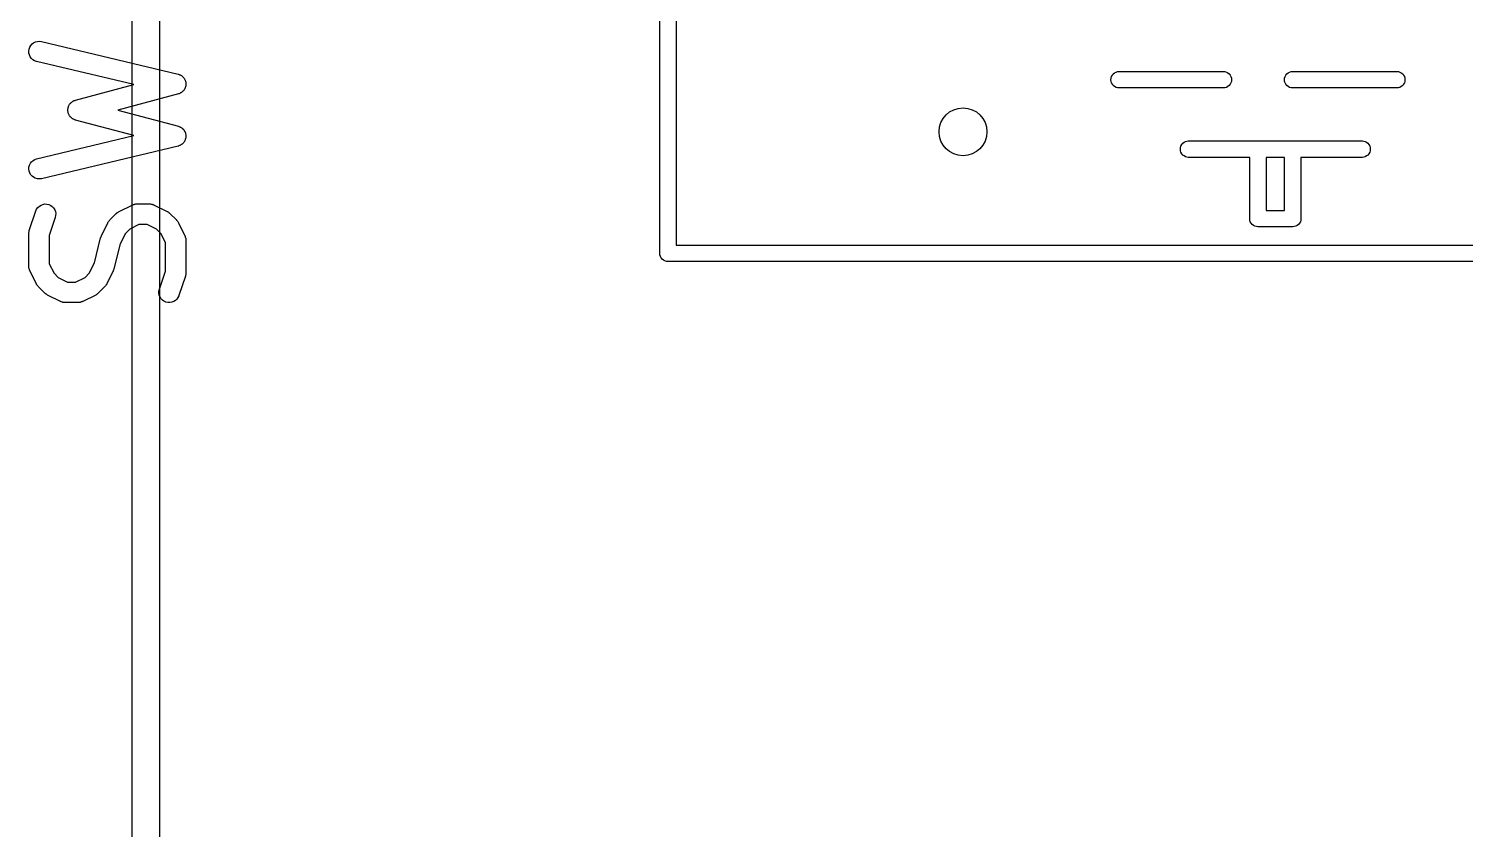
# Model space of a CAD drawing. Extents: x 17 to 176, y -177 to -9.
# Drawn here: x 157.76 to 168.28, y -111.91 to -106.05 of the extents above; entities that cross this region are included whole.
import ezdxf

# ---------------------------------------------------------------- set-up
doc = ezdxf.new("R2010")
doc.units = 0
doc.layers.add('BLACK', color=7, linetype='CONTINUOUS')

msp = doc.modelspace()

# ---------------------------------------------------------------- linework, layer by layer
at = {"layer": 'BLACK', "linetype": 'CONTINUOUS'}
for p, q in [((158.523, -145.291), (158.523, -53.716)), ((158.723, -53.7107), (158.723, -145.298)), ((162.384, -107.691), (162.384, -99.315)), ((162.504, -99.372), (162.504, -107.634)), ((157.768, -106.2), (157.772, -106.186)), ((157.772, -106.186), (157.78, -106.173)), ((157.78, -106.173), (157.79, -106.162)), ((157.79, -106.162), (157.801, -106.154)), ((157.801, -106.154), (157.814, -106.147)), ((157.814, -106.147), (157.829, -106.144)), ((157.829, -106.144), (157.843, -106.143)), ((157.843, -106.143), (157.858, -106.145)), ((157.858, -106.145), (158.858, -106.383)), ((157.765, -106.214), (157.768, -106.2)), ((157.766, -106.229), (157.765, -106.214)), ((157.77, -106.243), (157.766, -106.229)), ((157.776, -106.256), (157.77, -106.243)), ((157.785, -106.268), (157.776, -106.256)), ((157.796, -106.278), (157.785, -106.268)), ((157.808, -106.285), (157.796, -106.278)), ((157.822, -106.29), (157.808, -106.285)), ((157.823, -106.291), (157.822, -106.29)), ((158.534, -106.46), (157.823, -106.291)), ((158.858, -106.383), (158.859, -106.383)), ((158.859, -106.383), (158.862, -106.384)), ((158.862, -106.384), (158.865, -106.385)), ((158.865, -106.385), (158.869, -106.387)), ((158.869, -106.387), (158.873, -106.388)), ((158.873, -106.388), (158.875, -106.39)), ((158.875, -106.39), (158.879, -106.391)), ((158.879, -106.391), (158.882, -106.393)), ((158.882, -106.393), (158.885, -106.395)), ((158.885, -106.395), (158.888, -106.398)), ((158.888, -106.398), (158.89, -106.4)), ((158.89, -106.4), (158.893, -106.403)), ((158.893, -106.403), (158.896, -106.405)), ((165.687, -106.412), (165.69, -106.401)), ((165.69, -106.401), (165.696, -106.391)), ((165.696, -106.391), (165.703, -106.381)), ((165.703, -106.381), (165.713, -106.374)), ((165.713, -106.374), (165.723, -106.368)), ((165.723, -106.368), (165.734, -106.365)), ((165.734, -106.365), (165.743, -106.364)), ((165.743, -106.364), (166.511, -106.364)), ((166.511, -106.364), (166.52, -106.365)), ((166.52, -106.365), (166.531, -106.368)), ((166.531, -106.368), (166.541, -106.374)), ((166.541, -106.374), (166.551, -106.381)), ((166.551, -106.381), (166.558, -106.391)), ((166.558, -106.391), (166.564, -106.401)), ((166.564, -106.401), (166.567, -106.412)), ((166.957, -106.412), (166.96, -106.401)), ((166.96, -106.401), (166.966, -106.391)), ((166.966, -106.391), (166.973, -106.381)), ((166.973, -106.381), (166.983, -106.374)), ((166.983, -106.374), (166.993, -106.368)), ((166.993, -106.368), (167.004, -106.365)), ((167.004, -106.365), (167.013, -106.364)), ((167.013, -106.364), (167.781, -106.364)), ((167.781, -106.364), (167.79, -106.365)), ((167.79, -106.365), (167.801, -106.368)), ((167.801, -106.368), (167.811, -106.374)), ((167.811, -106.374), (167.821, -106.381)), ((167.821, -106.381), (167.828, -106.391)), ((167.828, -106.391), (167.834, -106.401)), ((167.834, -106.401), (167.837, -106.412)), ((158.107, -106.574), (158.534, -106.46)), ((158.894, -106.508), (158.891, -106.511)), ((158.897, -106.505), (158.894, -106.508)), ((158.896, -106.405), (158.898, -106.408)), ((158.899, -106.503), (158.897, -106.505)), ((158.898, -106.408), (158.9, -106.411)), ((158.901, -106.5), (158.899, -106.503)), ((158.9, -106.411), (158.902, -106.414)), ((158.903, -106.497), (158.901, -106.5)), ((158.902, -106.414), (158.905, -106.417)), ((158.905, -106.494), (158.903, -106.497)), ((158.905, -106.417), (158.906, -106.42)), ((158.907, -106.49), (158.905, -106.494)), ((158.906, -106.42), (158.908, -106.423)), ((158.908, -106.487), (158.907, -106.49)), ((158.908, -106.423), (158.909, -106.427)), ((158.91, -106.484), (158.908, -106.487)), ((158.909, -106.427), (158.911, -106.43)), ((158.911, -106.48), (158.91, -106.484)), ((158.911, -106.43), (158.912, -106.434)), ((158.912, -106.477), (158.911, -106.48)), ((158.912, -106.434), (158.913, -106.437)), ((158.913, -106.474), (158.912, -106.477)), ((158.913, -106.437), (158.914, -106.441)), ((158.914, -106.47), (158.913, -106.474)), ((158.914, -106.441), (158.915, -106.444)), ((158.915, -106.466), (158.914, -106.47)), ((158.915, -106.444), (158.915, -106.448)), ((158.915, -106.448), (158.915, -106.451)), ((158.915, -106.451), (158.915, -106.455)), ((158.915, -106.455), (158.915, -106.459)), ((158.915, -106.459), (158.915, -106.463)), ((158.915, -106.463), (158.915, -106.466)), ((165.686, -106.424), (165.687, -106.412)), ((165.687, -106.436), (165.686, -106.424)), ((165.69, -106.447), (165.687, -106.436)), ((165.696, -106.457), (165.69, -106.447)), ((165.703, -106.467), (165.696, -106.457)), ((165.713, -106.474), (165.703, -106.467)), ((165.723, -106.48), (165.713, -106.474)), ((165.734, -106.483), (165.723, -106.48)), ((165.743, -106.484), (165.734, -106.483)), ((166.511, -106.484), (165.743, -106.484)), ((166.52, -106.483), (166.511, -106.484)), ((166.531, -106.48), (166.52, -106.483)), ((166.541, -106.474), (166.531, -106.48)), ((166.551, -106.467), (166.541, -106.474)), ((166.558, -106.457), (166.551, -106.467)), ((166.564, -106.447), (166.558, -106.457)), ((166.567, -106.436), (166.564, -106.447)), ((166.567, -106.412), (166.568, -106.424)), ((166.568, -106.424), (166.567, -106.436)), ((166.956, -106.424), (166.957, -106.412)), ((166.957, -106.436), (166.956, -106.424)), ((166.96, -106.447), (166.957, -106.436)), ((166.966, -106.457), (166.96, -106.447)), ((166.973, -106.467), (166.966, -106.457)), ((166.983, -106.474), (166.973, -106.467)), ((166.993, -106.48), (166.983, -106.474)), ((167.004, -106.483), (166.993, -106.48)), ((167.013, -106.484), (167.004, -106.483)), ((167.781, -106.484), (167.013, -106.484)), ((167.79, -106.483), (167.781, -106.484)), ((167.801, -106.48), (167.79, -106.483)), ((167.811, -106.474), (167.801, -106.48)), ((167.821, -106.467), (167.811, -106.474)), ((167.828, -106.457), (167.821, -106.467)), ((167.834, -106.447), (167.828, -106.457)), ((167.837, -106.436), (167.834, -106.447)), ((167.837, -106.412), (167.838, -106.424)), ((167.838, -106.424), (167.837, -106.436)), ((158.057, -106.617), (158.059, -106.613)), ((158.059, -106.613), (158.06, -106.611)), ((158.06, -106.611), (158.061, -106.608)), ((158.061, -106.608), (158.064, -106.604)), ((158.064, -106.604), (158.067, -106.6)), ((158.067, -106.6), (158.068, -106.599)), ((158.068, -106.599), (158.07, -106.597)), ((158.07, -106.597), (158.073, -106.593)), ((158.073, -106.593), (158.077, -106.59)), ((158.077, -106.59), (158.079, -106.588)), ((158.079, -106.588), (158.081, -106.587)), ((158.081, -106.587), (158.085, -106.584)), ((158.085, -106.584), (158.089, -106.581)), ((158.089, -106.581), (158.091, -106.58)), ((158.091, -106.58), (158.093, -106.579)), ((158.093, -106.579), (158.098, -106.577)), ((158.098, -106.577), (158.102, -106.575)), ((158.102, -106.575), (158.104, -106.575)), ((158.104, -106.575), (158.107, -106.574)), ((158.86, -106.528), (158.417, -106.646)), ((158.863, -106.527), (158.86, -106.528)), ((158.866, -106.526), (158.863, -106.527)), ((158.87, -106.524), (158.866, -106.526)), ((158.873, -106.523), (158.87, -106.524)), ((158.876, -106.521), (158.873, -106.523)), ((158.879, -106.52), (158.876, -106.521)), ((158.883, -106.517), (158.879, -106.52)), ((158.886, -106.515), (158.883, -106.517)), ((158.888, -106.513), (158.886, -106.515)), ((158.891, -106.511), (158.888, -106.513)), ((158.051, -106.641), (158.052, -106.638)), ((158.051, -106.646), (158.051, -106.641)), ((158.051, -106.651), (158.051, -106.646)), ((158.052, -106.653), (158.051, -106.651)), ((158.052, -106.636), (158.053, -106.631)), ((158.052, -106.638), (158.052, -106.636)), ((158.052, -106.655), (158.052, -106.653)), ((158.053, -106.66), (158.052, -106.655)), ((158.053, -106.631), (158.054, -106.626)), ((158.053, -106.665), (158.053, -106.66)), ((158.054, -106.667), (158.053, -106.665)), ((158.054, -106.626), (158.055, -106.624)), ((158.055, -106.67), (158.054, -106.667)), ((158.055, -106.622), (158.057, -106.617)), ((158.055, -106.624), (158.055, -106.622)), ((158.057, -106.674), (158.055, -106.67)), ((158.059, -106.679), (158.057, -106.674)), ((158.06, -106.681), (158.059, -106.679)), ((158.061, -106.683), (158.06, -106.681)), ((158.064, -106.687), (158.061, -106.683)), ((158.066, -106.691), (158.064, -106.687)), ((158.068, -106.693), (158.066, -106.691)), ((158.069, -106.695), (158.068, -106.693)), ((158.073, -106.698), (158.069, -106.695)), ((158.076, -106.702), (158.073, -106.698)), ((158.078, -106.703), (158.076, -106.702)), ((158.08, -106.705), (158.078, -106.703)), ((158.084, -106.708), (158.08, -106.705)), ((158.088, -106.711), (158.084, -106.708)), ((158.09, -106.712), (158.088, -106.711)), ((158.092, -106.713), (158.09, -106.712)), ((158.097, -106.715), (158.092, -106.713)), ((158.101, -106.717), (158.097, -106.715)), ((158.103, -106.717), (158.101, -106.717)), ((158.106, -106.718), (158.103, -106.717)), ((158.107, -106.719), (158.106, -106.718)), ((158.417, -106.646), (158.86, -106.764)), ((158.534, -106.833), (158.107, -106.719)), ((158.86, -106.764), (158.861, -106.764)), ((158.861, -106.764), (158.864, -106.766)), ((158.864, -106.766), (158.867, -106.767)), ((158.867, -106.767), (158.871, -106.768)), ((158.871, -106.768), (158.874, -106.77)), ((158.874, -106.77), (158.877, -106.772)), ((158.877, -106.772), (158.88, -106.773)), ((158.88, -106.773), (158.883, -106.776)), ((158.883, -106.776), (158.887, -106.778)), ((158.887, -106.778), (158.889, -106.78)), ((158.889, -106.78), (158.892, -106.782)), ((158.892, -106.782), (158.894, -106.785)), ((158.894, -106.785), (158.897, -106.788)), ((158.897, -106.788), (158.899, -106.791)), ((158.899, -106.791), (158.902, -106.793)), ((158.902, -106.793), (158.903, -106.797)), ((158.903, -106.797), (158.906, -106.8)), ((158.906, -106.8), (158.907, -106.803)), ((158.907, -106.803), (158.909, -106.806)), ((158.909, -106.806), (158.91, -106.81)), ((158.91, -106.81), (158.912, -106.813)), ((158.912, -106.813), (158.912, -106.817)), ((158.912, -106.817), (158.913, -106.82)), ((158.913, -106.82), (158.914, -106.824)), ((157.823, -107.002), (158.534, -106.833)), ((158.858, -106.91), (157.858, -107.148)), ((158.861, -106.909), (158.858, -106.91)), ((158.864, -106.908), (158.861, -106.909)), ((158.868, -106.906), (158.864, -106.908)), ((158.872, -106.905), (158.868, -106.906)), ((158.875, -106.903), (158.872, -106.905)), ((158.878, -106.902), (158.875, -106.903)), ((158.881, -106.899), (158.878, -106.902)), ((158.884, -106.898), (158.881, -106.899)), ((158.887, -106.895), (158.884, -106.898)), ((158.89, -106.893), (158.887, -106.895)), ((158.892, -106.89), (158.89, -106.893)), ((158.895, -106.888), (158.892, -106.89)), ((158.897, -106.885), (158.895, -106.888)), ((158.9, -106.883), (158.897, -106.885)), ((158.902, -106.879), (158.9, -106.883)), ((158.904, -106.876), (158.902, -106.879)), ((158.906, -106.873), (158.904, -106.876)), ((158.907, -106.87), (158.906, -106.873)), ((158.909, -106.867), (158.907, -106.87)), ((158.911, -106.863), (158.909, -106.867)), ((158.913, -106.856), (158.911, -106.86)), ((158.911, -106.86), (158.911, -106.863)), ((158.914, -106.849), (158.913, -106.853)), ((158.913, -106.853), (158.913, -106.856)), ((158.914, -106.824), (158.915, -106.827)), ((158.915, -106.845), (158.914, -106.849)), ((158.915, -106.827), (158.915, -106.831)), ((158.915, -106.831), (158.915, -106.834)), ((158.915, -106.834), (158.915, -106.838)), ((158.915, -106.838), (158.915, -106.842)), ((158.915, -106.842), (158.915, -106.845)), ((166.194, -106.932), (166.195, -106.92)), ((166.195, -106.92), (166.198, -106.909)), ((166.198, -106.909), (166.204, -106.899)), ((166.204, -106.899), (166.211, -106.889)), ((166.211, -106.889), (166.221, -106.882)), ((166.221, -106.882), (166.231, -106.876)), ((166.231, -106.876), (166.242, -106.873)), ((166.242, -106.873), (166.251, -106.872)), ((166.251, -106.872), (166.759, -106.872)), ((166.759, -106.872), (166.762, -106.872)), ((166.762, -106.872), (166.765, -106.872)), ((166.765, -106.872), (167.013, -106.872)), ((167.013, -106.872), (167.016, -106.872)), ((167.016, -106.872), (167.019, -106.872)), ((167.019, -106.872), (167.527, -106.872)), ((167.527, -106.872), (167.536, -106.873)), ((167.536, -106.873), (167.547, -106.876)), ((167.547, -106.876), (167.557, -106.882)), ((167.557, -106.882), (167.567, -106.889)), ((167.567, -106.889), (167.574, -106.899)), ((167.574, -106.899), (167.58, -106.909)), ((167.58, -106.909), (167.583, -106.92)), ((167.583, -106.92), (167.584, -106.932)), ((157.777, -107.035), (157.786, -107.024)), ((157.786, -107.024), (157.797, -107.014)), ((157.797, -107.014), (157.809, -107.007)), ((157.809, -107.007), (157.823, -107.002)), ((166.195, -106.944), (166.194, -106.932)), ((166.198, -106.955), (166.195, -106.944)), ((166.204, -106.965), (166.198, -106.955)), ((166.211, -106.975), (166.204, -106.965)), ((166.221, -106.982), (166.211, -106.975)), ((166.231, -106.988), (166.221, -106.982)), ((166.242, -106.991), (166.231, -106.988)), ((166.251, -106.992), (166.242, -106.991)), ((166.702, -106.992), (166.251, -106.992)), ((166.702, -107.437), (166.702, -106.992)), ((166.822, -106.992), (166.822, -107.38)), ((166.956, -106.992), (166.822, -106.992)), ((166.956, -107.38), (166.956, -106.992)), ((167.527, -106.992), (167.076, -106.992)), ((167.076, -106.992), (167.076, -107.437)), ((167.536, -106.991), (167.527, -106.992)), ((167.547, -106.988), (167.536, -106.991)), ((167.557, -106.982), (167.547, -106.988)), ((167.567, -106.975), (167.557, -106.982)), ((167.574, -106.965), (167.567, -106.975)), ((167.58, -106.955), (167.574, -106.965)), ((167.583, -106.944), (167.58, -106.955)), ((167.584, -106.932), (167.583, -106.944)), ((157.765, -107.077), (157.766, -107.063)), ((157.767, -107.092), (157.765, -107.077)), ((157.766, -107.063), (157.77, -107.048)), ((157.772, -107.105), (157.767, -107.092)), ((157.77, -107.048), (157.777, -107.035)), ((157.779, -107.118), (157.772, -107.105)), ((157.789, -107.129), (157.779, -107.118)), ((157.8, -107.138), (157.789, -107.129)), ((157.813, -107.145), (157.8, -107.138)), ((157.828, -107.149), (157.813, -107.145)), ((157.842, -107.15), (157.828, -107.149)), ((157.857, -107.148), (157.842, -107.15)), ((157.858, -107.148), (157.857, -107.148)), ((157.832, -107.358), (157.843, -107.348)), ((157.843, -107.348), (157.855, -107.341)), ((157.855, -107.341), (157.869, -107.336)), ((157.869, -107.336), (157.883, -107.333)), ((157.883, -107.333), (157.898, -107.334)), ((157.898, -107.334), (157.912, -107.337)), ((157.912, -107.337), (157.926, -107.343)), ((157.926, -107.343), (157.937, -107.352)), ((158.426, -107.389), (158.521, -107.341)), ((158.521, -107.341), (158.522, -107.341)), ((158.522, -107.341), (158.524, -107.34)), ((158.524, -107.34), (158.526, -107.339)), ((158.526, -107.339), (158.531, -107.337)), ((158.531, -107.337), (158.536, -107.336)), ((158.536, -107.336), (158.538, -107.335)), ((158.538, -107.335), (158.54, -107.335)), ((158.54, -107.335), (158.545, -107.334)), ((158.545, -107.334), (158.55, -107.333)), ((158.55, -107.333), (158.552, -107.333)), ((158.552, -107.333), (158.555, -107.333)), ((158.555, -107.333), (158.65, -107.333)), ((158.65, -107.333), (158.651, -107.333)), ((158.651, -107.333), (158.653, -107.333)), ((158.653, -107.333), (158.655, -107.333)), ((158.655, -107.333), (158.66, -107.334)), ((158.66, -107.334), (158.665, -107.335)), ((158.665, -107.335), (158.668, -107.335)), ((158.668, -107.335), (158.67, -107.336)), ((158.67, -107.336), (158.675, -107.338)), ((158.675, -107.338), (158.679, -107.339)), ((158.679, -107.339), (158.681, -107.34)), ((158.681, -107.34), (158.683, -107.341)), ((158.683, -107.341), (158.779, -107.389)), ((157.769, -107.527), (157.817, -107.384)), ((157.817, -107.383), (157.823, -107.37)), ((157.817, -107.384), (157.817, -107.383)), ((157.823, -107.37), (157.832, -107.358)), ((157.959, -107.432), (157.915, -107.563)), ((157.937, -107.352), (157.947, -107.362)), ((157.947, -107.362), (157.955, -107.375)), ((157.955, -107.375), (157.96, -107.388)), ((157.962, -107.418), (157.959, -107.432)), ((157.96, -107.388), (157.963, -107.403)), ((157.963, -107.403), (157.962, -107.418)), ((158.353, -107.457), (158.356, -107.454)), ((158.356, -107.454), (158.359, -107.45)), ((158.359, -107.45), (158.406, -107.403)), ((158.406, -107.403), (158.407, -107.402)), ((158.407, -107.402), (158.41, -107.399)), ((158.41, -107.399), (158.413, -107.396)), ((158.413, -107.396), (158.416, -107.395)), ((158.416, -107.395), (158.419, -107.393)), ((158.419, -107.393), (158.422, -107.391)), ((158.422, -107.391), (158.426, -107.389)), ((158.779, -107.389), (158.78, -107.389)), ((158.78, -107.389), (158.783, -107.391)), ((158.783, -107.391), (158.787, -107.393)), ((158.787, -107.393), (158.789, -107.395)), ((158.789, -107.395), (158.792, -107.397)), ((158.792, -107.397), (158.795, -107.4)), ((158.795, -107.4), (158.798, -107.403)), ((158.798, -107.403), (158.846, -107.45)), ((158.846, -107.45), (158.847, -107.451)), ((158.847, -107.451), (158.849, -107.454)), ((158.849, -107.454), (158.852, -107.457)), ((166.702, -107.44), (166.702, -107.437)), ((166.703, -107.452), (166.702, -107.44)), ((166.706, -107.463), (166.703, -107.452)), ((166.822, -107.38), (166.956, -107.38)), ((167.075, -107.452), (167.072, -107.463)), ((167.076, -107.443), (167.075, -107.452)), ((167.076, -107.437), (167.076, -107.44)), ((167.076, -107.44), (167.076, -107.443)), ((167.076, -107.443), (167.076, -107.443)), ((157.765, -107.55), (157.766, -107.546)), ((157.765, -107.551), (157.765, -107.55)), ((157.765, -107.789), (157.765, -107.551)), ((157.766, -107.542), (157.767, -107.538)), ((157.766, -107.546), (157.766, -107.542)), ((157.767, -107.535), (157.768, -107.531)), ((157.767, -107.538), (157.767, -107.535)), ((157.768, -107.531), (157.769, -107.527)), ((158.297, -107.565), (158.345, -107.47)), ((158.345, -107.469), (158.347, -107.465)), ((158.345, -107.47), (158.345, -107.469)), ((158.347, -107.465), (158.349, -107.462)), ((158.349, -107.462), (158.351, -107.459)), ((158.351, -107.459), (158.353, -107.457)), ((158.473, -107.548), (158.435, -107.625)), ((158.504, -107.517), (158.473, -107.548)), ((158.572, -107.483), (158.504, -107.517)), ((158.632, -107.483), (158.572, -107.483)), ((158.701, -107.517), (158.632, -107.483)), ((158.731, -107.548), (158.701, -107.517)), ((158.765, -107.616), (158.731, -107.548)), ((158.852, -107.457), (158.854, -107.46)), ((158.854, -107.46), (158.856, -107.462)), ((158.856, -107.462), (158.858, -107.466)), ((158.858, -107.466), (158.86, -107.47)), ((158.86, -107.47), (158.907, -107.565)), ((166.712, -107.473), (166.706, -107.463)), ((166.719, -107.483), (166.712, -107.473)), ((166.712, -107.473), (166.712, -107.473)), ((166.729, -107.49), (166.719, -107.483)), ((166.739, -107.496), (166.729, -107.49)), ((166.75, -107.499), (166.739, -107.496)), ((166.762, -107.5), (166.75, -107.499)), ((166.765, -107.5), (166.762, -107.5)), ((167.013, -107.5), (166.765, -107.5)), ((167.016, -107.5), (167.013, -107.5)), ((167.028, -107.499), (167.016, -107.5)), ((167.039, -107.496), (167.028, -107.499)), ((167.049, -107.49), (167.039, -107.496)), ((167.059, -107.483), (167.049, -107.49)), ((167.066, -107.473), (167.059, -107.483)), ((167.072, -107.463), (167.066, -107.473)), ((157.915, -107.563), (157.915, -107.771)), ((158.246, -107.763), (158.291, -107.58)), ((158.291, -107.58), (158.292, -107.579)), ((158.292, -107.579), (158.294, -107.572)), ((158.292, -107.579), (158.292, -107.579)), ((158.292, -107.579), (158.292, -107.579)), ((158.294, -107.572), (158.297, -107.566)), ((158.297, -107.566), (158.297, -107.565)), ((158.297, -107.565), (158.297, -107.565)), ((158.435, -107.625), (158.389, -107.807)), ((158.765, -107.824), (158.765, -107.616)), ((158.907, -107.565), (158.908, -107.566)), ((158.908, -107.566), (158.909, -107.568)), ((158.909, -107.568), (158.91, -107.57)), ((158.91, -107.57), (158.911, -107.575)), ((158.911, -107.575), (158.913, -107.58)), ((158.913, -107.58), (158.913, -107.582)), ((158.913, -107.582), (158.914, -107.584)), ((158.914, -107.584), (158.914, -107.589)), ((158.914, -107.589), (158.915, -107.594)), ((158.915, -107.594), (158.915, -107.596)), ((158.915, -107.596), (158.915, -107.599)), ((158.915, -107.599), (158.915, -107.837)), ((162.504, -107.634), (170.512, -107.634)), ((158.207, -107.84), (158.246, -107.763)), ((162.384, -107.694), (162.384, -107.691)), ((162.385, -107.706), (162.384, -107.694)), ((162.388, -107.717), (162.385, -107.706)), ((162.392, -107.724), (162.388, -107.717)), ((162.394, -107.727), (162.392, -107.724)), ((162.401, -107.737), (162.394, -107.727)), ((162.411, -107.744), (162.401, -107.737)), ((162.421, -107.75), (162.411, -107.744)), ((162.432, -107.753), (162.421, -107.75)), ((162.444, -107.754), (162.432, -107.753)), ((162.447, -107.754), (162.444, -107.754)), ((170.569, -107.754), (162.447, -107.754)), ((157.766, -107.791), (157.765, -107.789)), ((157.766, -107.793), (157.766, -107.791)), ((157.766, -107.799), (157.766, -107.793)), ((157.767, -107.804), (157.766, -107.799)), ((157.767, -107.806), (157.767, -107.804)), ((157.768, -107.808), (157.767, -107.806)), ((157.77, -107.813), (157.768, -107.808)), ((157.771, -107.818), (157.77, -107.813)), ((157.772, -107.82), (157.771, -107.818)), ((157.773, -107.822), (157.772, -107.82)), ((157.773, -107.823), (157.773, -107.822)), ((157.821, -107.918), (157.773, -107.823)), ((157.915, -107.771), (157.95, -107.84)), ((157.95, -107.84), (157.98, -107.87)), ((157.98, -107.87), (158.049, -107.905)), ((158.108, -107.905), (158.177, -107.87)), ((158.177, -107.87), (158.207, -107.84)), ((158.384, -107.823), (158.336, -107.918)), ((158.386, -107.815), (158.384, -107.822)), ((158.384, -107.822), (158.384, -107.822)), ((158.384, -107.822), (158.384, -107.823)), ((158.389, -107.809), (158.386, -107.815)), ((158.389, -107.807), (158.389, -107.808)), ((158.389, -107.808), (158.389, -107.809)), ((158.389, -107.809), (158.389, -107.809)), ((158.722, -107.956), (158.765, -107.824)), ((158.912, -107.86), (158.864, -108.003)), ((158.914, -107.852), (158.912, -107.856)), ((158.912, -107.856), (158.912, -107.86)), ((158.915, -107.846), (158.914, -107.849)), ((158.914, -107.849), (158.914, -107.852)), ((158.915, -107.837), (158.915, -107.838)), ((158.915, -107.838), (158.915, -107.842)), ((158.915, -107.842), (158.915, -107.846)), ((157.823, -107.921), (157.821, -107.918)), ((157.825, -107.925), (157.823, -107.921)), ((157.827, -107.928), (157.825, -107.925)), ((157.829, -107.93), (157.827, -107.928)), ((157.832, -107.933), (157.829, -107.93)), ((157.834, -107.937), (157.832, -107.933)), ((157.835, -107.937), (157.834, -107.937)), ((157.883, -107.985), (157.835, -107.937)), ((158.049, -107.905), (158.108, -107.905)), ((158.322, -107.937), (158.274, -107.985)), ((158.325, -107.934), (158.322, -107.937)), ((158.328, -107.931), (158.325, -107.934)), ((158.329, -107.928), (158.328, -107.931)), ((158.331, -107.926), (158.329, -107.928)), ((158.333, -107.922), (158.331, -107.926)), ((158.336, -107.919), (158.333, -107.922)), ((158.336, -107.918), (158.336, -107.919)), ((158.718, -107.97), (158.722, -107.956)), ((158.718, -107.985), (158.718, -107.97)), ((157.886, -107.988), (157.883, -107.985)), ((157.889, -107.991), (157.886, -107.988)), ((157.891, -107.992), (157.889, -107.991)), ((157.894, -107.994), (157.891, -107.992)), ((157.898, -107.996), (157.894, -107.994)), ((157.901, -107.999), (157.898, -107.996)), ((157.902, -107.999), (157.901, -107.999)), ((157.997, -108.047), (157.902, -107.999)), ((157.999, -108.047), (157.997, -108.047)), ((158.001, -108.048), (157.999, -108.047)), ((158.006, -108.05), (158.001, -108.048)), ((158.011, -108.052), (158.006, -108.05)), ((158.013, -108.052), (158.011, -108.052)), ((158.015, -108.053), (158.013, -108.052)), ((158.02, -108.053), (158.015, -108.053)), ((158.025, -108.054), (158.02, -108.053)), ((158.028, -108.054), (158.025, -108.054)), ((158.03, -108.055), (158.028, -108.054)), ((158.031, -108.055), (158.03, -108.055)), ((158.126, -108.055), (158.031, -108.055)), ((158.128, -108.054), (158.126, -108.055)), ((158.13, -108.054), (158.128, -108.054)), ((158.136, -108.054), (158.13, -108.054)), ((158.141, -108.053), (158.136, -108.054)), ((158.143, -108.052), (158.141, -108.053)), ((158.145, -108.052), (158.143, -108.052)), ((158.15, -108.05), (158.145, -108.052)), ((158.155, -108.049), (158.15, -108.05)), ((158.157, -108.048), (158.155, -108.049)), ((158.159, -108.047), (158.157, -108.048)), ((158.16, -108.047), (158.159, -108.047)), ((158.255, -107.999), (158.16, -108.047)), ((158.258, -107.997), (158.255, -107.999)), ((158.262, -107.995), (158.258, -107.997)), ((158.265, -107.993), (158.262, -107.995)), ((158.267, -107.991), (158.265, -107.993)), ((158.27, -107.988), (158.267, -107.991)), ((158.274, -107.986), (158.27, -107.988)), ((158.274, -107.985), (158.274, -107.986)), ((158.72, -107.999), (158.718, -107.985)), ((158.726, -108.013), (158.72, -107.999)), ((158.733, -108.025), (158.726, -108.013)), ((158.743, -108.036), (158.733, -108.025)), ((158.755, -108.044), (158.743, -108.036)), ((158.769, -108.051), (158.755, -108.044)), ((158.783, -108.054), (158.769, -108.051)), ((158.797, -108.054), (158.783, -108.054)), ((158.812, -108.052), (158.797, -108.054)), ((158.826, -108.047), (158.812, -108.052)), ((158.838, -108.039), (158.826, -108.047)), ((158.849, -108.029), (158.838, -108.039)), ((158.857, -108.018), (158.849, -108.029)), ((158.864, -108.004), (158.857, -108.018)), ((158.864, -108.003), (158.864, -108.004))]:
    msp.add_line(p, q, dxfattribs=at)
at = {"layer": 'BLACK'}
msp.add_circle((164.603, -106.805), 0.175, dxfattribs=at)
msp.add_circle((164.603, -106.805), 0.175, dxfattribs=at)

doc.saveas('drawing.dxf')
